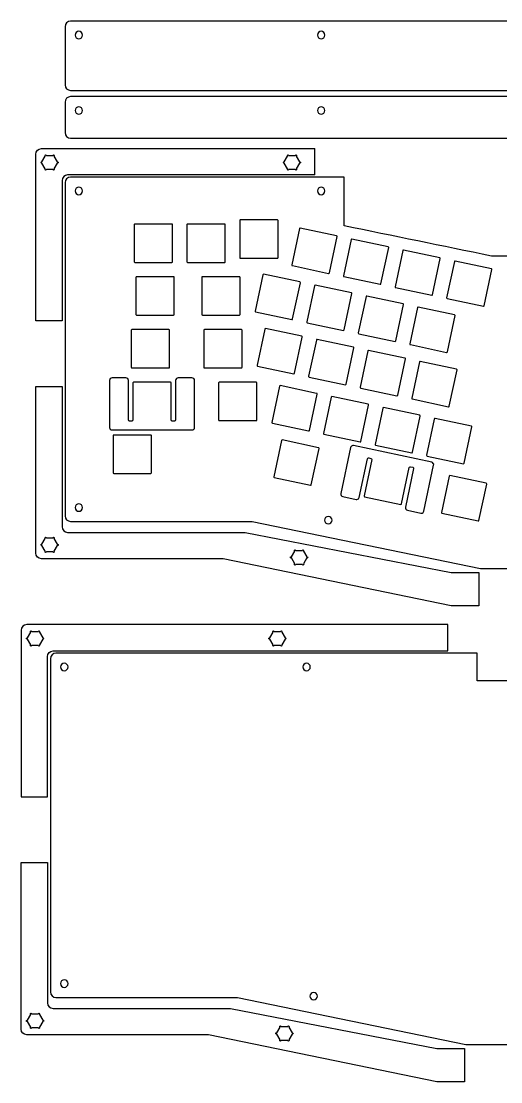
# Model space of a CAD drawing. Extents: x -100 to 285, y -100 to 284.
# Drawn here: x -100.3 to 73, y -99.5 to 283.6 of the extents above; entities that cross this region are included whole.
import ezdxf

# ---------------------------------------------------------------- set-up
doc = ezdxf.new("R2010")
doc.units = 0
doc.header["$MEASUREMENT"] = 0
doc.layers.get('0').update_dxf_attribs({"linetype": 'CONTINUOUS'})
doc.layers.add('CASE_LAYER', color=7, linetype='CONTINUOUS')

msp = doc.modelspace()

# ---------------------------------------------------------------- linework, layer by layer
msp.add_line((5.86, 228.03), (5.86, 237.53))
at = {"layer": 'CASE_LAYER'}
for points, knots in [([(272.65, 258.56), (272.65, 258.56), (-82.44, 258.56), (-82.44, 258.56), (-83.54, 258.56), (-84.44, 259.46), (-84.44, 260.56), (-84.44, 260.56), (-84.44, 281.56), (-84.44, 281.56), (-84.44, 282.67), (-83.54, 283.56), (-82.44, 283.56), (-82.44, 283.56), (272.65, 283.56), (272.65, 283.56), (273.75, 283.56), (274.65, 282.67), (274.65, 281.56), (274.65, 281.56), (274.65, 260.56), (274.65, 260.56), (274.65, 259.46), (273.75, 258.56), (272.65, 258.56)], [0, 0, 0, 0, 1, 1, 1, 2, 2, 2, 3, 3, 3, 4, 4, 4, 5, 5, 5, 6, 6, 6, 7, 7, 7, 8, 8, 8, 8]), ([(-79.44, 277.21), (-79.44, 277.21), (-79.44, 277.21), (-79.44, 277.21), (-80.18, 277.21), (-80.79, 277.82), (-80.79, 278.56), (-80.79, 278.56), (-80.79, 278.56), (-80.79, 278.56), (-80.79, 279.3), (-80.18, 279.91), (-79.44, 279.91), (-79.44, 279.91), (-79.44, 279.91), (-79.44, 279.91), (-78.7, 279.91), (-78.09, 279.3), (-78.09, 278.56), (-78.09, 278.56), (-78.09, 278.56), (-78.09, 278.56), (-78.09, 277.82), (-78.7, 277.21), (-79.44, 277.21)], [0, 0, 0, 0, 1, 1, 1, 2, 2, 2, 3, 3, 3, 4, 4, 4, 5, 5, 5, 6, 6, 6, 7, 7, 7, 8, 8, 8, 8]), ([(8.1, 277.21), (8.1, 277.21), (8.1, 277.21), (8.1, 277.21), (7.35, 277.21), (6.75, 277.82), (6.75, 278.56), (6.75, 278.56), (6.75, 278.56), (6.75, 278.56), (6.75, 279.3), (7.35, 279.91), (8.1, 279.91), (8.1, 279.91), (8.1, 279.91), (8.1, 279.91), (8.84, 279.91), (9.45, 279.3), (9.45, 278.56), (9.45, 278.56), (9.45, 278.56), (9.45, 278.56), (9.45, 277.82), (8.84, 277.21), (8.1, 277.21)], [0, 0, 0, 0, 1, 1, 1, 2, 2, 2, 3, 3, 3, 4, 4, 4, 5, 5, 5, 6, 6, 6, 7, 7, 7, 8, 8, 8, 8]), ([(272.65, 241.31), (272.65, 241.31), (-82.44, 241.31), (-82.44, 241.31), (-83.54, 241.31), (-84.44, 242.21), (-84.44, 243.31), (-84.44, 243.31), (-84.44, 254.31), (-84.44, 254.31), (-84.44, 255.42), (-83.54, 256.31), (-82.44, 256.31), (-82.44, 256.31), (272.65, 256.31), (272.65, 256.31), (273.75, 256.31), (274.65, 255.42), (274.65, 254.31), (274.65, 254.31), (274.65, 243.31), (274.65, 243.31), (274.65, 242.21), (273.75, 241.31), (272.65, 241.31)], [0, 0, 0, 0, 1, 1, 1, 2, 2, 2, 3, 3, 3, 4, 4, 4, 5, 5, 5, 6, 6, 6, 7, 7, 7, 8, 8, 8, 8]), ([(-79.44, 249.96), (-79.44, 249.96), (-79.44, 249.96), (-79.44, 249.96), (-80.18, 249.96), (-80.79, 250.57), (-80.79, 251.31), (-80.79, 251.31), (-80.79, 251.31), (-80.79, 251.31), (-80.79, 252.05), (-80.18, 252.66), (-79.44, 252.66), (-79.44, 252.66), (-79.44, 252.66), (-79.44, 252.66), (-78.7, 252.66), (-78.09, 252.05), (-78.09, 251.31), (-78.09, 251.31), (-78.09, 251.31), (-78.09, 251.31), (-78.09, 250.57), (-78.7, 249.96), (-79.44, 249.96)], [0, 0, 0, 0, 1, 1, 1, 2, 2, 2, 3, 3, 3, 4, 4, 4, 5, 5, 5, 6, 6, 6, 7, 7, 7, 8, 8, 8, 8]), ([(8.1, 249.96), (8.1, 249.96), (8.1, 249.96), (8.1, 249.96), (7.35, 249.96), (6.75, 250.57), (6.75, 251.31), (6.75, 251.31), (6.75, 251.31), (6.75, 251.31), (6.75, 252.05), (7.35, 252.66), (8.1, 252.66), (8.1, 252.66), (8.1, 252.66), (8.1, 252.66), (8.84, 252.66), (9.45, 252.05), (9.45, 251.31), (9.45, 251.31), (9.45, 251.31), (9.45, 251.31), (9.45, 250.57), (8.84, 249.96), (8.1, 249.96)], [0, 0, 0, 0, 1, 1, 1, 2, 2, 2, 3, 3, 3, 4, 4, 4, 5, 5, 5, 6, 6, 6, 7, 7, 7, 8, 8, 8, 8]), ([(5.86, 228.03), (-34.66, 228.03), (-83.5, 228.03), (-83.5, 228.03), (-84.6, 228.03), (-85.5, 227.14), (-85.5, 226.03), (-85.5, 226.03), (-85.5, 175.36), (-85.5, 175.36), (-85.5, 175.36), (-94.99, 175.36), (-94.99, 175.36), (-94.99, 175.36), (-94.99, 235.53), (-94.99, 235.53), (-94.99, 236.64), (-94.1, 237.53), (-92.99, 237.53), (-92.99, 237.53), (-38, 237.53), (5.86, 237.53)], [0.414776, 0.414776, 0.414776, 0.414776, 1, 1, 1, 2, 2, 2, 3, 3, 3, 4, 4, 4, 5, 5, 5, 6, 6, 6, 6.601329, 6.601329, 6.601329, 6.601329]), ([(-87.11, 232.78), (-87.15, 232.78), (-87.19, 232.77), (-87.23, 232.75), (-87.23, 232.75), (-88.43, 234.82), (-88.43, 234.82), (-88.35, 234.86), (-88.3, 234.94), (-88.3, 235.03), (-88.3, 235.17), (-88.41, 235.28), (-88.55, 235.28), (-88.69, 235.28), (-88.8, 235.17), (-88.8, 235.03), (-88.8, 235.03), (-91.19, 235.03), (-91.19, 235.03), (-91.19, 235.17), (-91.3, 235.28), (-91.44, 235.28), (-91.58, 235.28), (-91.69, 235.17), (-91.69, 235.03), (-91.69, 234.94), (-91.64, 234.86), (-91.56, 234.82), (-91.56, 234.82), (-92.76, 232.75), (-92.76, 232.75), (-92.8, 232.77), (-92.84, 232.78), (-92.88, 232.78), (-93.02, 232.78), (-93.13, 232.67), (-93.13, 232.53), (-93.13, 232.4), (-93.02, 232.28), (-92.88, 232.28), (-92.84, 232.28), (-92.8, 232.3), (-92.76, 232.32), (-92.76, 232.32), (-91.56, 230.25), (-91.56, 230.25), (-91.64, 230.2), (-91.69, 230.13), (-91.69, 230.03), (-91.69, 229.9), (-91.58, 229.78), (-91.44, 229.78), (-91.3, 229.78), (-91.19, 229.9), (-91.19, 230.03), (-91.19, 230.03), (-88.8, 230.03), (-88.8, 230.03), (-88.8, 229.9), (-88.69, 229.78), (-88.55, 229.78), (-88.41, 229.78), (-88.3, 229.9), (-88.3, 230.03), (-88.3, 230.13), (-88.35, 230.2), (-88.43, 230.25), (-88.43, 230.25), (-87.23, 232.32), (-87.23, 232.32), (-87.19, 232.3), (-87.15, 232.28), (-87.11, 232.28), (-86.97, 232.28), (-86.86, 232.4), (-86.86, 232.53), (-86.86, 232.67), (-86.97, 232.78), (-87.11, 232.78)], [0, 0, 0, 0, 1, 1, 1, 2, 2, 2, 3, 3, 3, 4, 4, 4, 5, 5, 5, 6, 6, 6, 7, 7, 7, 8, 8, 8, 9, 9, 9, 10, 10, 10, 11, 11, 11, 12, 12, 12, 13, 13, 13, 14, 14, 14, 15, 15, 15, 16, 16, 16, 17, 17, 17, 18, 18, 18, 19, 19, 19, 20, 20, 20, 21, 21, 21, 22, 22, 22, 23, 23, 23, 24, 24, 24, 25, 25, 25, 26, 26, 26, 26]), ([(0.43, 232.78), (0.38, 232.78), (0.34, 232.77), (0.3, 232.75), (0.3, 232.75), (-0.89, 234.82), (-0.89, 234.82), (-0.82, 234.86), (-0.77, 234.94), (-0.77, 235.03), (-0.77, 235.17), (-0.88, 235.28), (-1.02, 235.28), (-1.15, 235.28), (-1.27, 235.17), (-1.27, 235.03), (-1.27, 235.03), (-3.65, 235.03), (-3.65, 235.03), (-3.65, 235.17), (-3.77, 235.28), (-3.9, 235.28), (-4.04, 235.28), (-4.15, 235.17), (-4.15, 235.03), (-4.15, 234.94), (-4.1, 234.86), (-4.03, 234.82), (-4.03, 234.82), (-5.22, 232.75), (-5.22, 232.75), (-5.26, 232.77), (-5.3, 232.78), (-5.35, 232.78), (-5.48, 232.78), (-5.6, 232.67), (-5.6, 232.53), (-5.6, 232.4), (-5.48, 232.28), (-5.35, 232.28), (-5.3, 232.28), (-5.26, 232.3), (-5.22, 232.32), (-5.22, 232.32), (-4.03, 230.25), (-4.03, 230.25), (-4.1, 230.2), (-4.15, 230.13), (-4.15, 230.03), (-4.15, 229.9), (-4.04, 229.78), (-3.9, 229.78), (-3.77, 229.78), (-3.65, 229.9), (-3.65, 230.03), (-3.65, 230.03), (-1.27, 230.03), (-1.27, 230.03), (-1.27, 229.9), (-1.15, 229.78), (-1.02, 229.78), (-0.88, 229.78), (-0.77, 229.9), (-0.77, 230.03), (-0.77, 230.13), (-0.82, 230.2), (-0.89, 230.25), (-0.89, 230.25), (0.3, 232.32), (0.3, 232.32), (0.34, 232.3), (0.38, 232.28), (0.43, 232.28), (0.56, 232.28), (0.68, 232.4), (0.68, 232.53), (0.68, 232.67), (0.56, 232.78), (0.43, 232.78)], [0, 0, 0, 0, 1, 1, 1, 2, 2, 2, 3, 3, 3, 4, 4, 4, 5, 5, 5, 6, 6, 6, 7, 7, 7, 8, 8, 8, 9, 9, 9, 10, 10, 10, 11, 11, 11, 12, 12, 12, 13, 13, 13, 14, 14, 14, 15, 15, 15, 16, 16, 16, 17, 17, 17, 18, 18, 18, 19, 19, 19, 20, 20, 20, 21, 21, 21, 22, 22, 22, 23, 23, 23, 24, 24, 24, 25, 25, 25, 26, 26, 26, 26]), ([(135.71, 227.25), (209.06, 227.25), (272.65, 227.25), (272.65, 227.25), (273.75, 227.25), (274.65, 226.35), (274.65, 225.25), (274.65, 225.25), (274.65, 104.89), (274.65, 104.89), (274.65, 103.79), (273.75, 102.89), (272.65, 102.89), (272.65, 102.89), (168.12, 102.89), (168.12, 102.89), (168.12, 102.89), (85.66, 85.89), (85.66, 85.89), (85.66, 85.89), (65.66, 85.89), (65.66, 85.89), (65.66, 85.89), (-16.8, 102.89), (-16.8, 102.89), (-16.8, 102.89), (-82.44, 102.89), (-82.44, 102.89), (-83.54, 102.89), (-84.44, 103.79), (-84.44, 104.89), (-84.44, 104.89), (-84.44, 225.25), (-84.44, 225.25), (-84.44, 226.35), (-83.54, 227.25), (-82.44, 227.25), (-82.44, 227.25), (-39.56, 227.25), (16.4, 227.25), (16.4, 221.38), (16.4, 215.52), (16.4, 209.65), (34.14, 206.01), (51.88, 202.37), (69.62, 198.73), (73.57, 198.73), (77.52, 198.73), (81.47, 198.73), (99.55, 202.74), (117.63, 206.75), (135.71, 210.75), (135.71, 216.25), (135.71, 221.75), (135.71, 227.25)], [0, 0, 0, 0, 0.423159, 0.423159, 0.423159, 1.423159, 1.423159, 1.423159, 2.423159, 2.423159, 2.423159, 3.423159, 3.423159, 3.423159, 4.423159, 4.423159, 4.423159, 5.423159, 5.423159, 5.423159, 6.423159, 6.423159, 6.423159, 7.423159, 7.423159, 7.423159, 8.423159, 8.423159, 8.423159, 9.423159, 9.423159, 9.423159, 10.423159, 10.423159, 10.423159, 11.423159, 11.423159, 11.423159, 11.770663, 11.770663, 11.770663, 12.770663, 12.770663, 12.770663, 13.770663, 13.770663, 13.770663, 14.770663, 14.770663, 14.770663, 15.770663, 15.770663, 15.770663, 16.770663, 16.770663, 16.770663, 16.770663]), ([(-79.44, 220.9), (-79.44, 220.9), (-79.44, 220.9), (-79.44, 220.9), (-80.18, 220.9), (-80.79, 221.51), (-80.79, 222.25), (-80.79, 222.25), (-80.79, 222.25), (-80.79, 222.25), (-80.79, 222.99), (-80.18, 223.6), (-79.44, 223.6), (-79.44, 223.6), (-79.44, 223.6), (-79.44, 223.6), (-78.7, 223.6), (-78.09, 222.99), (-78.09, 222.25), (-78.09, 222.25), (-78.09, 222.25), (-78.09, 222.25), (-78.09, 221.51), (-78.7, 220.9), (-79.44, 220.9)], [0, 0, 0, 0, 1, 1, 1, 2, 2, 2, 3, 3, 3, 4, 4, 4, 5, 5, 5, 6, 6, 6, 7, 7, 7, 8, 8, 8, 8]), ([(8.1, 220.9), (8.1, 220.9), (8.1, 220.9), (8.1, 220.9), (7.35, 220.9), (6.75, 221.51), (6.75, 222.25), (6.75, 222.25), (6.75, 222.25), (6.75, 222.25), (6.75, 222.99), (7.35, 223.6), (8.1, 223.6), (8.1, 223.6), (8.1, 223.6), (8.1, 223.6), (8.84, 223.6), (9.45, 222.99), (9.45, 222.25), (9.45, 222.25), (9.45, 222.25), (9.45, 222.25), (9.45, 221.51), (8.84, 220.9), (8.1, 220.9)], [0, 0, 0, 0, 1, 1, 1, 2, 2, 2, 3, 3, 3, 4, 4, 4, 5, 5, 5, 6, 6, 6, 7, 7, 7, 8, 8, 8, 8]), ([(-21.11, 197.95), (-21.24, 197.95), (-21.34, 198.05), (-21.34, 198.18), (-21.34, 198.18), (-21.34, 211.58), (-21.34, 211.58), (-21.34, 211.7), (-21.24, 211.8), (-21.11, 211.8), (-21.11, 211.8), (-7.71, 211.8), (-7.71, 211.8), (-7.59, 211.8), (-7.49, 211.7), (-7.49, 211.58), (-7.49, 211.58), (-7.49, 198.18), (-7.49, 198.18), (-7.49, 198.05), (-7.59, 197.95), (-7.71, 197.95), (-7.71, 197.95), (-21.11, 197.95), (-21.11, 197.95)], [0, 0, 0, 0, 1, 1, 1, 2, 2, 2, 3, 3, 3, 4, 4, 4, 5, 5, 5, 6, 6, 6, 7, 7, 7, 8, 8, 8, 8]), ([(-59.21, 196.45), (-59.34, 196.45), (-59.44, 196.55), (-59.44, 196.68), (-59.44, 196.68), (-59.44, 210.08), (-59.44, 210.08), (-59.44, 210.2), (-59.34, 210.3), (-59.21, 210.3), (-59.21, 210.3), (-45.81, 210.3), (-45.81, 210.3), (-45.69, 210.3), (-45.59, 210.2), (-45.59, 210.08), (-45.59, 210.08), (-45.59, 196.68), (-45.59, 196.68), (-45.59, 196.55), (-45.69, 196.45), (-45.81, 196.45), (-45.81, 196.45), (-59.21, 196.45), (-59.21, 196.45)], [0, 0, 0, 0, 1, 1, 1, 2, 2, 2, 3, 3, 3, 4, 4, 4, 5, 5, 5, 6, 6, 6, 7, 7, 7, 8, 8, 8, 8]), ([(-40.16, 196.45), (-40.29, 196.45), (-40.39, 196.55), (-40.39, 196.68), (-40.39, 196.68), (-40.39, 210.08), (-40.39, 210.08), (-40.39, 210.2), (-40.29, 210.3), (-40.16, 210.3), (-40.16, 210.3), (-26.76, 210.3), (-26.76, 210.3), (-26.64, 210.3), (-26.54, 210.2), (-26.54, 210.08), (-26.54, 210.08), (-26.54, 196.68), (-26.54, 196.68), (-26.54, 196.55), (-26.64, 196.45), (-26.76, 196.45), (-26.76, 196.45), (-40.16, 196.45), (-40.16, 196.45)], [0, 0, 0, 0, 1, 1, 1, 2, 2, 2, 3, 3, 3, 4, 4, 4, 5, 5, 5, 6, 6, 6, 7, 7, 7, 8, 8, 8, 8]), ([(10.84, 192.49), (10.82, 192.49), (10.81, 192.49), (10.79, 192.49), (10.79, 192.49), (-2.31, 195.28), (-2.31, 195.28), (-2.44, 195.3), (-2.51, 195.42), (-2.49, 195.54), (-2.49, 195.54), (0.3, 208.65), (0.3, 208.65), (0.32, 208.75), (0.41, 208.83), (0.52, 208.83), (0.53, 208.83), (0.55, 208.83), (0.56, 208.82), (0.56, 208.82), (13.67, 206.04), (13.67, 206.04), (13.79, 206.01), (13.87, 205.89), (13.84, 205.77), (13.84, 205.77), (11.06, 192.66), (11.06, 192.66), (11.04, 192.56), (10.94, 192.49), (10.84, 192.49)], [0, 0, 0, 0, 1, 1, 1, 2, 2, 2, 3, 3, 3, 4, 4, 4, 5, 5, 5, 6, 6, 6, 7, 7, 7, 8, 8, 8, 9, 9, 9, 10, 10, 10, 10]), ([(29.47, 188.53), (29.46, 188.53), (29.44, 188.53), (29.43, 188.53), (29.43, 188.53), (16.32, 191.32), (16.32, 191.32), (16.2, 191.34), (16.12, 191.46), (16.15, 191.58), (16.15, 191.58), (18.93, 204.69), (18.93, 204.69), (18.95, 204.79), (19.05, 204.87), (19.15, 204.87), (19.17, 204.87), (19.18, 204.87), (19.2, 204.86), (19.2, 204.86), (32.31, 202.08), (32.31, 202.08), (32.43, 202.05), (32.5, 201.93), (32.48, 201.81), (32.48, 201.81), (29.69, 188.7), (29.69, 188.7), (29.67, 188.6), (29.58, 188.53), (29.47, 188.53)], [0, 0, 0, 0, 1, 1, 1, 2, 2, 2, 3, 3, 3, 4, 4, 4, 5, 5, 5, 6, 6, 6, 7, 7, 7, 8, 8, 8, 9, 9, 9, 10, 10, 10, 10]), ([(48.11, 184.56), (48.09, 184.56), (48.08, 184.57), (48.06, 184.57), (48.06, 184.57), (34.95, 187.36), (34.95, 187.36), (34.89, 187.37), (34.84, 187.4), (34.81, 187.45), (34.78, 187.5), (34.77, 187.56), (34.78, 187.62), (34.78, 187.62), (37.57, 200.73), (37.57, 200.73), (37.59, 200.83), (37.68, 200.91), (37.78, 200.91), (37.8, 200.91), (37.82, 200.91), (37.83, 200.9), (37.83, 200.9), (50.94, 198.12), (50.94, 198.12), (51.06, 198.09), (51.14, 197.97), (51.11, 197.85), (51.11, 197.85), (48.33, 184.74), (48.33, 184.74), (48.3, 184.64), (48.21, 184.56), (48.11, 184.56)], [0, 0, 0, 0, 1, 1, 1, 2, 2, 2, 3, 3, 3, 4, 4, 4, 5, 5, 5, 6, 6, 6, 7, 7, 7, 8, 8, 8, 9, 9, 9, 10, 10, 10, 11, 11, 11, 11]), ([(66.74, 180.6), (66.72, 180.6), (66.71, 180.61), (66.69, 180.61), (66.69, 180.61), (53.59, 183.39), (53.59, 183.39), (53.46, 183.42), (53.39, 183.54), (53.41, 183.66), (53.41, 183.66), (56.2, 196.77), (56.2, 196.77), (56.22, 196.87), (56.31, 196.95), (56.42, 196.95), (56.43, 196.95), (56.45, 196.95), (56.47, 196.94), (56.47, 196.94), (69.57, 194.16), (69.57, 194.16), (69.63, 194.14), (69.68, 194.11), (69.71, 194.06), (69.75, 194.01), (69.76, 193.95), (69.75, 193.89), (69.75, 193.89), (66.96, 180.78), (66.96, 180.78), (66.94, 180.68), (66.85, 180.6), (66.74, 180.6)], [0, 0, 0, 0, 1, 1, 1, 2, 2, 2, 3, 3, 3, 4, 4, 4, 5, 5, 5, 6, 6, 6, 7, 7, 7, 8, 8, 8, 9, 9, 9, 10, 10, 10, 11, 11, 11, 11]), ([(-2.44, 175.83), (-2.45, 175.83), (-2.47, 175.83), (-2.49, 175.84), (-2.49, 175.84), (-15.59, 178.62), (-15.59, 178.62), (-15.71, 178.65), (-15.79, 178.77), (-15.77, 178.89), (-15.77, 178.89), (-12.98, 192), (-12.98, 192), (-12.96, 192.1), (-12.87, 192.18), (-12.76, 192.18), (-12.74, 192.18), (-12.73, 192.17), (-12.71, 192.17), (-12.71, 192.17), (0.39, 189.38), (0.39, 189.38), (0.52, 189.36), (0.59, 189.24), (0.57, 189.12), (0.57, 189.12), (-2.22, 176.01), (-2.22, 176.01), (-2.24, 175.91), (-2.33, 175.83), (-2.44, 175.83)], [0, 0, 0, 0, 1, 1, 1, 2, 2, 2, 3, 3, 3, 4, 4, 4, 5, 5, 5, 6, 6, 6, 7, 7, 7, 8, 8, 8, 9, 9, 9, 10, 10, 10, 10]), ([(-58.61, 177.4), (-58.74, 177.4), (-58.84, 177.5), (-58.84, 177.63), (-58.84, 177.63), (-58.84, 191.03), (-58.84, 191.03), (-58.84, 191.15), (-58.74, 191.25), (-58.61, 191.25), (-58.61, 191.25), (-45.21, 191.25), (-45.21, 191.25), (-45.09, 191.25), (-44.99, 191.15), (-44.99, 191.03), (-44.99, 191.03), (-44.99, 177.63), (-44.99, 177.63), (-44.99, 177.5), (-45.09, 177.4), (-45.21, 177.4), (-45.21, 177.4), (-58.61, 177.4), (-58.61, 177.4)], [0, 0, 0, 0, 1, 1, 1, 2, 2, 2, 3, 3, 3, 4, 4, 4, 5, 5, 5, 6, 6, 6, 7, 7, 7, 8, 8, 8, 8]), ([(-34.8, 177.4), (-34.93, 177.4), (-35.03, 177.5), (-35.03, 177.63), (-35.03, 177.63), (-35.03, 191.03), (-35.03, 191.03), (-35.03, 191.15), (-34.93, 191.25), (-34.8, 191.25), (-34.8, 191.25), (-21.4, 191.25), (-21.4, 191.25), (-21.28, 191.25), (-21.18, 191.15), (-21.18, 191.03), (-21.18, 191.03), (-21.18, 177.63), (-21.18, 177.63), (-21.18, 177.5), (-21.28, 177.4), (-21.4, 177.4), (-21.4, 177.4), (-34.8, 177.4), (-34.8, 177.4)], [0, 0, 0, 0, 1, 1, 1, 2, 2, 2, 3, 3, 3, 4, 4, 4, 5, 5, 5, 6, 6, 6, 7, 7, 7, 8, 8, 8, 8]), ([(16.2, 171.87), (16.18, 171.87), (16.16, 171.87), (16.15, 171.88), (16.15, 171.88), (3.04, 174.66), (3.04, 174.66), (2.92, 174.69), (2.84, 174.81), (2.87, 174.93), (2.87, 174.93), (5.65, 188.04), (5.65, 188.04), (5.68, 188.14), (5.77, 188.21), (5.87, 188.21), (5.89, 188.21), (5.91, 188.21), (5.92, 188.21), (5.92, 188.21), (19.03, 185.42), (19.03, 185.42), (19.09, 185.41), (19.14, 185.38), (19.17, 185.33), (19.2, 185.28), (19.21, 185.22), (19.2, 185.16), (19.2, 185.16), (16.42, 172.05), (16.42, 172.05), (16.39, 171.95), (16.3, 171.87), (16.2, 171.87)], [0, 0, 0, 0, 1, 1, 1, 2, 2, 2, 3, 3, 3, 4, 4, 4, 5, 5, 5, 6, 6, 6, 7, 7, 7, 8, 8, 8, 9, 9, 9, 10, 10, 10, 11, 11, 11, 11]), ([(34.83, 167.91), (34.81, 167.91), (34.8, 167.91), (34.78, 167.92), (34.78, 167.92), (21.67, 170.7), (21.67, 170.7), (21.55, 170.73), (21.48, 170.85), (21.5, 170.97), (21.5, 170.97), (24.29, 184.08), (24.29, 184.08), (24.31, 184.18), (24.4, 184.25), (24.51, 184.25), (24.52, 184.25), (24.54, 184.25), (24.55, 184.25), (24.55, 184.25), (37.66, 181.46), (37.66, 181.46), (37.78, 181.44), (37.86, 181.32), (37.83, 181.2), (37.83, 181.2), (35.05, 168.09), (35.05, 168.09), (35.03, 167.99), (34.93, 167.91), (34.83, 167.91)], [0, 0, 0, 0, 1, 1, 1, 2, 2, 2, 3, 3, 3, 4, 4, 4, 5, 5, 5, 6, 6, 6, 7, 7, 7, 8, 8, 8, 9, 9, 9, 10, 10, 10, 10]), ([(53.46, 163.95), (53.45, 163.95), (53.43, 163.95), (53.42, 163.96), (53.42, 163.96), (40.31, 166.74), (40.31, 166.74), (40.19, 166.77), (40.11, 166.89), (40.14, 167.01), (40.14, 167.01), (42.92, 180.12), (42.92, 180.12), (42.94, 180.22), (43.04, 180.29), (43.14, 180.29), (43.16, 180.29), (43.17, 180.29), (43.19, 180.29), (43.19, 180.29), (56.3, 177.5), (56.3, 177.5), (56.42, 177.48), (56.49, 177.36), (56.47, 177.24), (56.47, 177.24), (53.68, 164.13), (53.68, 164.13), (53.66, 164.03), (53.57, 163.95), (53.46, 163.95)], [0, 0, 0, 0, 1, 1, 1, 2, 2, 2, 3, 3, 3, 4, 4, 4, 5, 5, 5, 6, 6, 6, 7, 7, 7, 8, 8, 8, 9, 9, 9, 10, 10, 10, 10]), ([(-1.74, 156.21), (-1.76, 156.21), (-1.77, 156.21), (-1.79, 156.21), (-1.79, 156.21), (-14.89, 159), (-14.89, 159), (-15.02, 159.03), (-15.09, 159.15), (-15.07, 159.27), (-15.07, 159.27), (-12.28, 172.37), (-12.28, 172.37), (-12.26, 172.48), (-12.17, 172.55), (-12.06, 172.55), (-12.05, 172.55), (-12.03, 172.55), (-12.02, 172.55), (-12.02, 172.55), (1.09, 169.76), (1.09, 169.76), (1.15, 169.75), (1.2, 169.71), (1.23, 169.66), (1.27, 169.61), (1.28, 169.55), (1.27, 169.49), (1.27, 169.49), (-1.52, 156.39), (-1.52, 156.39), (-1.54, 156.28), (-1.64, 156.21), (-1.74, 156.21)], [0, 0, 0, 0, 1, 1, 1, 2, 2, 2, 3, 3, 3, 4, 4, 4, 5, 5, 5, 6, 6, 6, 7, 7, 7, 8, 8, 8, 9, 9, 9, 10, 10, 10, 11, 11, 11, 11]), ([(-60.3, 158.35), (-60.42, 158.35), (-60.52, 158.45), (-60.52, 158.58), (-60.52, 158.58), (-60.52, 171.98), (-60.52, 171.98), (-60.52, 172.1), (-60.42, 172.2), (-60.3, 172.2), (-60.3, 172.2), (-46.9, 172.2), (-46.9, 172.2), (-46.77, 172.2), (-46.67, 172.1), (-46.67, 171.98), (-46.67, 171.98), (-46.67, 158.58), (-46.67, 158.58), (-46.67, 158.45), (-46.77, 158.35), (-46.9, 158.35), (-46.9, 158.35), (-60.3, 158.35), (-60.3, 158.35)], [0, 0, 0, 0, 1, 1, 1, 2, 2, 2, 3, 3, 3, 4, 4, 4, 5, 5, 5, 6, 6, 6, 7, 7, 7, 8, 8, 8, 8]), ([(-34.1, 158.35), (-34.23, 158.35), (-34.33, 158.45), (-34.33, 158.58), (-34.33, 158.58), (-34.33, 171.98), (-34.33, 171.98), (-34.33, 172.1), (-34.23, 172.2), (-34.1, 172.2), (-34.1, 172.2), (-20.7, 172.2), (-20.7, 172.2), (-20.58, 172.2), (-20.48, 172.1), (-20.48, 171.98), (-20.48, 171.98), (-20.48, 158.58), (-20.48, 158.58), (-20.48, 158.45), (-20.58, 158.35), (-20.7, 158.35), (-20.7, 158.35), (-34.1, 158.35), (-34.1, 158.35)], [0, 0, 0, 0, 1, 1, 1, 2, 2, 2, 3, 3, 3, 4, 4, 4, 5, 5, 5, 6, 6, 6, 7, 7, 7, 8, 8, 8, 8]), ([(16.89, 152.25), (16.88, 152.25), (16.86, 152.25), (16.85, 152.25), (16.85, 152.25), (3.74, 155.04), (3.74, 155.04), (3.68, 155.05), (3.63, 155.09), (3.6, 155.14), (3.56, 155.19), (3.55, 155.25), (3.57, 155.31), (3.57, 155.31), (6.35, 168.41), (6.35, 168.41), (6.37, 168.52), (6.47, 168.59), (6.57, 168.59), (6.59, 168.59), (6.6, 168.59), (6.62, 168.59), (6.62, 168.59), (19.73, 165.8), (19.73, 165.8), (19.85, 165.77), (19.92, 165.65), (19.9, 165.53), (19.9, 165.53), (17.11, 152.43), (17.11, 152.43), (17.09, 152.32), (17, 152.25), (16.89, 152.25)], [0, 0, 0, 0, 1, 1, 1, 2, 2, 2, 3, 3, 3, 4, 4, 4, 5, 5, 5, 6, 6, 6, 7, 7, 7, 8, 8, 8, 9, 9, 9, 10, 10, 10, 11, 11, 11, 11]), ([(35.53, 148.29), (35.51, 148.29), (35.5, 148.29), (35.48, 148.29), (35.48, 148.29), (22.37, 151.08), (22.37, 151.08), (22.25, 151.1), (22.17, 151.22), (22.2, 151.34), (22.2, 151.34), (24.99, 164.45), (24.99, 164.45), (25.01, 164.56), (25.1, 164.63), (25.2, 164.63), (25.22, 164.63), (25.24, 164.63), (25.25, 164.63), (25.25, 164.63), (38.36, 161.84), (38.36, 161.84), (38.42, 161.83), (38.47, 161.79), (38.5, 161.74), (38.53, 161.69), (38.55, 161.63), (38.53, 161.57), (38.53, 161.57), (35.75, 148.47), (35.75, 148.47), (35.72, 148.36), (35.63, 148.29), (35.53, 148.29)], [0, 0, 0, 0, 1, 1, 1, 2, 2, 2, 3, 3, 3, 4, 4, 4, 5, 5, 5, 6, 6, 6, 7, 7, 7, 8, 8, 8, 9, 9, 9, 10, 10, 10, 11, 11, 11, 11]), ([(54.16, 144.33), (54.14, 144.33), (54.13, 144.33), (54.11, 144.33), (54.11, 144.33), (41.01, 147.12), (41.01, 147.12), (40.88, 147.14), (40.81, 147.26), (40.83, 147.38), (40.83, 147.38), (43.62, 160.49), (43.62, 160.49), (43.64, 160.59), (43.73, 160.67), (43.84, 160.67), (43.85, 160.67), (43.87, 160.67), (43.89, 160.66), (43.89, 160.66), (56.99, 157.88), (56.99, 157.88), (57.11, 157.85), (57.19, 157.73), (57.17, 157.61), (57.17, 157.61), (54.38, 144.5), (54.38, 144.5), (54.36, 144.4), (54.27, 144.33), (54.16, 144.33)], [0, 0, 0, 0, 1, 1, 1, 2, 2, 2, 3, 3, 3, 4, 4, 4, 5, 5, 5, 6, 6, 6, 7, 7, 7, 8, 8, 8, 9, 9, 9, 10, 10, 10, 10]), ([(-67.45, 135.95), (-67.96, 135.95), (-68.37, 136.36), (-68.37, 136.87), (-68.37, 136.87), (-68.37, 153.81), (-68.37, 153.81), (-68.37, 154.32), (-67.96, 154.74), (-67.45, 154.74), (-67.45, 154.74), (-62.45, 154.74), (-62.45, 154.74), (-61.94, 154.74), (-61.52, 154.32), (-61.52, 153.81), (-61.52, 153.81), (-61.52, 139.53), (-61.52, 139.53), (-61.52, 139.32), (-61.35, 139.15), (-61.15, 139.15), (-61.15, 139.15), (-60.31, 139.15), (-60.31, 139.15), (-60.1, 139.15), (-59.93, 139.32), (-59.93, 139.53), (-59.93, 139.53), (-59.93, 152.93), (-59.93, 152.93), (-59.93, 153.05), (-59.83, 153.15), (-59.71, 153.15), (-59.71, 153.15), (-46.31, 153.15), (-46.31, 153.15), (-46.18, 153.15), (-46.08, 153.05), (-46.08, 152.93), (-46.08, 152.93), (-46.08, 139.53), (-46.08, 139.53), (-46.08, 139.32), (-45.91, 139.15), (-45.71, 139.15), (-45.71, 139.15), (-44.87, 139.15), (-44.87, 139.15), (-44.66, 139.15), (-44.49, 139.32), (-44.49, 139.53), (-44.49, 139.53), (-44.49, 153.81), (-44.49, 153.81), (-44.49, 154.32), (-44.08, 154.74), (-43.57, 154.74), (-43.57, 154.74), (-38.57, 154.74), (-38.57, 154.74), (-38.06, 154.74), (-37.64, 154.32), (-37.64, 153.81), (-37.64, 153.81), (-37.64, 136.87), (-37.64, 136.87), (-37.64, 136.36), (-38.06, 135.95), (-38.57, 135.95), (-38.57, 135.95), (-67.45, 135.95), (-67.45, 135.95)], [0, 0, 0, 0, 1, 1, 1, 2, 2, 2, 3, 3, 3, 4, 4, 4, 5, 5, 5, 6, 6, 6, 7, 7, 7, 8, 8, 8, 9, 9, 9, 10, 10, 10, 11, 11, 11, 12, 12, 12, 13, 13, 13, 14, 14, 14, 15, 15, 15, 16, 16, 16, 17, 17, 17, 18, 18, 18, 19, 19, 19, 20, 20, 20, 21, 21, 21, 22, 22, 22, 23, 23, 23, 24, 24, 24, 24]), ([(65.1, 84.41), (65.1, 84.41), (55.1, 84.41), (55.1, 84.41), (55.1, 84.41), (-19.36, 98.93), (-19.36, 98.93), (-19.36, 98.93), (-83.5, 98.93), (-83.5, 98.93), (-84.6, 98.93), (-85.5, 99.83), (-85.5, 100.93), (-85.5, 100.93), (-85.5, 151.61), (-85.5, 151.61), (-85.5, 151.61), (-94.99, 151.61), (-94.99, 151.61), (-94.99, 151.61), (-94.99, 91.43), (-94.99, 91.43), (-95, 90.32), (-94.1, 89.43), (-92.99, 89.43), (-92.99, 89.43), (-27.36, 89.43), (-27.36, 89.43), (-27.36, 89.43), (55.1, 72.43), (55.1, 72.43), (55.1, 72.43), (65.1, 72.43), (65.1, 72.43), (65.1, 72.43), (65.1, 84.41), (65.1, 84.41)], [0, 0, 0, 0, 1, 1, 1, 2, 2, 2, 3, 3, 3, 4, 4, 4, 5, 5, 5, 6, 6, 6, 7, 7, 7, 8, 8, 8, 9, 9, 9, 10, 10, 10, 11, 11, 11, 12, 12, 12, 12]), ([(-28.75, 139.3), (-28.88, 139.3), (-28.98, 139.4), (-28.98, 139.53), (-28.98, 139.53), (-28.98, 152.93), (-28.98, 152.93), (-28.98, 153.05), (-28.88, 153.15), (-28.75, 153.15), (-28.75, 153.15), (-15.35, 153.15), (-15.35, 153.15), (-15.23, 153.15), (-15.13, 153.05), (-15.13, 152.93), (-15.13, 152.93), (-15.13, 139.53), (-15.13, 139.53), (-15.13, 139.4), (-15.23, 139.3), (-15.35, 139.3), (-15.35, 139.3), (-28.75, 139.3), (-28.75, 139.3)], [0, 0, 0, 0, 1, 1, 1, 2, 2, 2, 3, 3, 3, 4, 4, 4, 5, 5, 5, 6, 6, 6, 7, 7, 7, 8, 8, 8, 8]), ([(3.62, 135.59), (3.6, 135.59), (3.58, 135.6), (3.57, 135.6), (3.57, 135.6), (-9.54, 138.39), (-9.54, 138.39), (-9.66, 138.41), (-9.74, 138.53), (-9.71, 138.65), (-9.71, 138.65), (-6.93, 151.76), (-6.93, 151.76), (-6.9, 151.86), (-6.81, 151.94), (-6.71, 151.94), (-6.69, 151.94), (-6.67, 151.94), (-6.66, 151.93), (-6.66, 151.93), (6.45, 149.15), (6.45, 149.15), (6.57, 149.12), (6.65, 149), (6.62, 148.88), (6.62, 148.88), (3.84, 135.77), (3.84, 135.77), (3.81, 135.67), (3.72, 135.59), (3.62, 135.59)], [0, 0, 0, 0, 1, 1, 1, 2, 2, 2, 3, 3, 3, 4, 4, 4, 5, 5, 5, 6, 6, 6, 7, 7, 7, 8, 8, 8, 9, 9, 9, 10, 10, 10, 10]), ([(22.25, 131.63), (22.23, 131.63), (22.22, 131.64), (22.2, 131.64), (22.2, 131.64), (9.09, 134.42), (9.09, 134.42), (8.97, 134.45), (8.9, 134.57), (8.92, 134.69), (8.92, 134.69), (11.71, 147.8), (11.71, 147.8), (11.73, 147.9), (11.82, 147.98), (11.93, 147.98), (11.94, 147.98), (11.96, 147.98), (11.97, 147.97), (11.97, 147.97), (25.08, 145.19), (25.08, 145.19), (25.2, 145.16), (25.28, 145.04), (25.25, 144.92), (25.25, 144.92), (22.47, 131.81), (22.47, 131.81), (22.45, 131.71), (22.35, 131.63), (22.25, 131.63)], [0, 0, 0, 0, 1, 1, 1, 2, 2, 2, 3, 3, 3, 4, 4, 4, 5, 5, 5, 6, 6, 6, 7, 7, 7, 8, 8, 8, 9, 9, 9, 10, 10, 10, 10]), ([(40.88, 127.67), (40.87, 127.67), (40.85, 127.67), (40.84, 127.68), (40.84, 127.68), (27.73, 130.46), (27.73, 130.46), (27.61, 130.49), (27.53, 130.61), (27.56, 130.73), (27.56, 130.73), (30.34, 143.84), (30.34, 143.84), (30.36, 143.94), (30.46, 144.02), (30.56, 144.02), (30.58, 144.02), (30.59, 144.01), (30.61, 144.01), (30.61, 144.01), (43.72, 141.23), (43.72, 141.23), (43.77, 141.21), (43.82, 141.18), (43.86, 141.13), (43.89, 141.08), (43.9, 141.02), (43.89, 140.96), (43.89, 140.96), (41.1, 127.85), (41.1, 127.85), (41.08, 127.75), (40.99, 127.67), (40.88, 127.67)], [0, 0, 0, 0, 1, 1, 1, 2, 2, 2, 3, 3, 3, 4, 4, 4, 5, 5, 5, 6, 6, 6, 7, 7, 7, 8, 8, 8, 9, 9, 9, 10, 10, 10, 11, 11, 11, 11]), ([(59.52, 123.71), (59.5, 123.71), (59.48, 123.71), (59.47, 123.72), (59.47, 123.72), (46.36, 126.5), (46.36, 126.5), (46.24, 126.53), (46.16, 126.65), (46.19, 126.77), (46.19, 126.77), (48.97, 139.88), (48.97, 139.88), (49, 139.98), (49.09, 140.06), (49.19, 140.06), (49.21, 140.06), (49.23, 140.05), (49.24, 140.05), (49.24, 140.05), (62.35, 137.26), (62.35, 137.26), (62.47, 137.24), (62.55, 137.12), (62.52, 137), (62.52, 137), (59.74, 123.89), (59.74, 123.89), (59.71, 123.79), (59.62, 123.71), (59.52, 123.71)], [0, 0, 0, 0, 1, 1, 1, 2, 2, 2, 3, 3, 3, 4, 4, 4, 5, 5, 5, 6, 6, 6, 7, 7, 7, 8, 8, 8, 9, 9, 9, 10, 10, 10, 10]), ([(-66.84, 120.25), (-66.97, 120.25), (-67.07, 120.35), (-67.07, 120.48), (-67.07, 120.48), (-67.07, 133.88), (-67.07, 133.88), (-67.07, 134), (-66.97, 134.1), (-66.84, 134.1), (-66.84, 134.1), (-53.44, 134.1), (-53.44, 134.1), (-53.32, 134.1), (-53.22, 134), (-53.22, 133.88), (-53.22, 133.88), (-53.22, 120.48), (-53.22, 120.48), (-53.22, 120.35), (-53.32, 120.25), (-53.44, 120.25), (-53.44, 120.25), (-66.84, 120.25), (-66.84, 120.25)], [0, 0, 0, 0, 1, 1, 1, 2, 2, 2, 3, 3, 3, 4, 4, 4, 5, 5, 5, 6, 6, 6, 7, 7, 7, 8, 8, 8, 8]), ([(4.31, 115.97), (4.3, 115.97), (4.28, 115.97), (4.27, 115.98), (4.27, 115.98), (-8.84, 118.76), (-8.84, 118.76), (-8.96, 118.79), (-9.04, 118.91), (-9.01, 119.03), (-9.01, 119.03), (-6.23, 132.14), (-6.23, 132.14), (-6.21, 132.24), (-6.11, 132.31), (-6.01, 132.31), (-5.99, 132.31), (-5.98, 132.31), (-5.96, 132.31), (-5.96, 132.31), (7.15, 129.52), (7.15, 129.52), (7.27, 129.5), (7.34, 129.38), (7.32, 129.26), (7.32, 129.26), (4.53, 116.15), (4.53, 116.15), (4.51, 116.05), (4.42, 115.97), (4.31, 115.97)], [0, 0, 0, 0, 1, 1, 1, 2, 2, 2, 3, 3, 3, 4, 4, 4, 5, 5, 5, 6, 6, 6, 7, 7, 7, 8, 8, 8, 9, 9, 9, 10, 10, 10, 10]), ([(44.31, 105.86), (44.24, 105.86), (44.18, 105.87), (44.11, 105.89), (44.11, 105.89), (39.22, 106.92), (39.22, 106.92), (38.98, 106.98), (38.77, 107.12), (38.64, 107.33), (38.51, 107.53), (38.46, 107.78), (38.51, 108.02), (38.51, 108.02), (41.48, 121.99), (41.48, 121.99), (41.5, 122.09), (41.48, 122.19), (41.43, 122.28), (41.37, 122.36), (41.29, 122.42), (41.19, 122.44), (41.19, 122.44), (40.37, 122.61), (40.37, 122.61), (40.35, 122.62), (40.32, 122.62), (40.29, 122.62), (40.12, 122.62), (39.96, 122.5), (39.93, 122.32), (39.93, 122.32), (37.14, 109.22), (37.14, 109.22), (37.12, 109.11), (37.03, 109.04), (36.92, 109.04), (36.91, 109.04), (36.89, 109.04), (36.88, 109.04), (36.88, 109.04), (23.77, 111.83), (23.77, 111.83), (23.71, 111.84), (23.66, 111.88), (23.63, 111.93), (23.59, 111.98), (23.58, 112.04), (23.59, 112.1), (23.59, 112.1), (26.38, 125.2), (26.38, 125.2), (26.42, 125.41), (26.29, 125.61), (26.09, 125.65), (26.09, 125.65), (25.27, 125.82), (25.27, 125.82), (25.25, 125.83), (25.22, 125.83), (25.19, 125.83), (25.02, 125.83), (24.86, 125.71), (24.83, 125.53), (24.83, 125.53), (21.86, 111.56), (21.86, 111.56), (21.77, 111.14), (21.39, 110.83), (20.95, 110.83), (20.95, 110.83), (20.95, 110.83), (20.95, 110.83), (20.89, 110.83), (20.82, 110.84), (20.76, 110.85), (20.76, 110.85), (15.87, 111.89), (15.87, 111.89), (15.37, 111.99), (15.05, 112.49), (15.16, 112.99), (15.16, 112.99), (18.68, 129.56), (18.68, 129.56), (18.77, 129.98), (19.15, 130.29), (19.58, 130.29), (19.65, 130.29), (19.71, 130.28), (19.78, 130.27), (19.78, 130.27), (48.02, 124.26), (48.02, 124.26), (48.26, 124.21), (48.47, 124.07), (48.6, 123.86), (48.74, 123.66), (48.78, 123.41), (48.73, 123.17), (48.73, 123.17), (45.21, 106.6), (45.21, 106.6), (45.12, 106.17), (44.74, 105.86), (44.31, 105.86)], [0, 0, 0, 0, 1, 1, 1, 2, 2, 2, 3, 3, 3, 4, 4, 4, 5, 5, 5, 6, 6, 6, 7, 7, 7, 8, 8, 8, 9, 9, 9, 10, 10, 10, 11, 11, 11, 12, 12, 12, 13, 13, 13, 14, 14, 14, 15, 15, 15, 16, 16, 16, 17, 17, 17, 18, 18, 18, 19, 19, 19, 20, 20, 20, 21, 21, 21, 22, 22, 22, 23, 23, 23, 24, 24, 24, 25, 25, 25, 26, 26, 26, 27, 27, 27, 28, 28, 28, 29, 29, 29, 30, 30, 30, 31, 31, 31, 32, 32, 32, 33, 33, 33, 34, 34, 34, 35, 35, 35, 35]), ([(64.87, 103.1), (64.86, 103.1), (64.84, 103.1), (64.83, 103.1), (64.83, 103.1), (51.72, 105.89), (51.72, 105.89), (51.6, 105.92), (51.52, 106.03), (51.55, 106.16), (51.55, 106.16), (54.33, 119.26), (54.33, 119.26), (54.35, 119.37), (54.45, 119.44), (54.55, 119.44), (54.57, 119.44), (54.58, 119.44), (54.6, 119.44), (54.6, 119.44), (67.71, 116.65), (67.71, 116.65), (67.83, 116.62), (67.9, 116.51), (67.88, 116.38), (67.88, 116.38), (65.09, 103.28), (65.09, 103.28), (65.07, 103.17), (64.98, 103.1), (64.87, 103.1)], [0, 0, 0, 0, 1, 1, 1, 2, 2, 2, 3, 3, 3, 4, 4, 4, 5, 5, 5, 6, 6, 6, 7, 7, 7, 8, 8, 8, 9, 9, 9, 10, 10, 10, 10]), ([(-79.44, 106.54), (-79.44, 106.54), (-79.44, 106.54), (-79.44, 106.54), (-80.18, 106.54), (-80.79, 107.15), (-80.79, 107.89), (-80.79, 107.89), (-80.79, 107.89), (-80.79, 107.89), (-80.79, 108.63), (-80.18, 109.24), (-79.44, 109.24), (-79.44, 109.24), (-79.44, 109.24), (-79.44, 109.24), (-78.7, 109.24), (-78.09, 108.63), (-78.09, 107.89), (-78.09, 107.89), (-78.09, 107.89), (-78.09, 107.89), (-78.09, 107.15), (-78.7, 106.54), (-79.44, 106.54)], [0, 0, 0, 0, 1, 1, 1, 2, 2, 2, 3, 3, 3, 4, 4, 4, 5, 5, 5, 6, 6, 6, 7, 7, 7, 8, 8, 8, 8]), ([(10.66, 102), (10.66, 102), (10.66, 102), (10.66, 102), (9.92, 102), (9.31, 102.61), (9.31, 103.35), (9.31, 103.35), (9.31, 103.35), (9.31, 103.35), (9.31, 104.09), (9.92, 104.7), (10.66, 104.7), (10.66, 104.7), (10.66, 104.7), (10.66, 104.7), (11.4, 104.7), (12.01, 104.09), (12.01, 103.35), (12.01, 103.35), (12.01, 103.35), (12.01, 103.35), (12.01, 102.61), (11.4, 102), (10.66, 102)], [0, 0, 0, 0, 1, 1, 1, 2, 2, 2, 3, 3, 3, 4, 4, 4, 5, 5, 5, 6, 6, 6, 7, 7, 7, 8, 8, 8, 8]), ([(-87.11, 94.68), (-87.15, 94.68), (-87.19, 94.66), (-87.23, 94.64), (-87.23, 94.64), (-88.43, 96.72), (-88.43, 96.72), (-88.35, 96.76), (-88.3, 96.84), (-88.3, 96.93), (-88.3, 97.07), (-88.41, 97.18), (-88.55, 97.18), (-88.69, 97.18), (-88.8, 97.07), (-88.8, 96.93), (-88.8, 96.93), (-91.19, 96.93), (-91.19, 96.93), (-91.19, 97.07), (-91.3, 97.18), (-91.44, 97.18), (-91.58, 97.18), (-91.69, 97.07), (-91.69, 96.93), (-91.69, 96.84), (-91.64, 96.76), (-91.56, 96.72), (-91.56, 96.72), (-92.76, 94.64), (-92.76, 94.64), (-92.8, 94.66), (-92.84, 94.68), (-92.88, 94.68), (-93.02, 94.68), (-93.13, 94.57), (-93.13, 94.43), (-93.13, 94.29), (-93.02, 94.18), (-92.88, 94.18), (-92.84, 94.18), (-92.8, 94.19), (-92.76, 94.22), (-92.76, 94.22), (-91.56, 92.14), (-91.56, 92.14), (-91.64, 92.1), (-91.69, 92.02), (-91.69, 91.93), (-91.69, 91.79), (-91.58, 91.68), (-91.44, 91.68), (-91.3, 91.68), (-91.19, 91.79), (-91.19, 91.93), (-91.19, 91.93), (-88.8, 91.93), (-88.8, 91.93), (-88.8, 91.79), (-88.69, 91.68), (-88.55, 91.68), (-88.41, 91.68), (-88.3, 91.79), (-88.3, 91.93), (-88.3, 92.02), (-88.35, 92.1), (-88.43, 92.14), (-88.43, 92.14), (-87.23, 94.22), (-87.23, 94.22), (-87.19, 94.19), (-87.15, 94.18), (-87.11, 94.18), (-86.97, 94.18), (-86.86, 94.29), (-86.86, 94.43), (-86.86, 94.57), (-86.97, 94.68), (-87.11, 94.68)], [0, 0, 0, 0, 1, 1, 1, 2, 2, 2, 3, 3, 3, 4, 4, 4, 5, 5, 5, 6, 6, 6, 7, 7, 7, 8, 8, 8, 9, 9, 9, 10, 10, 10, 11, 11, 11, 12, 12, 12, 13, 13, 13, 14, 14, 14, 15, 15, 15, 16, 16, 16, 17, 17, 17, 18, 18, 18, 19, 19, 19, 20, 20, 20, 21, 21, 21, 22, 22, 22, 23, 23, 23, 24, 24, 24, 25, 25, 25, 26, 26, 26, 26]), ([(2.99, 90.14), (2.94, 90.14), (2.9, 90.12), (2.87, 90.1), (2.87, 90.1), (1.67, 92.18), (1.67, 92.18), (1.74, 92.22), (1.8, 92.3), (1.8, 92.39), (1.8, 92.53), (1.68, 92.64), (1.55, 92.64), (1.41, 92.64), (1.3, 92.53), (1.3, 92.39), (1.3, 92.39), (-1.09, 92.39), (-1.09, 92.39), (-1.09, 92.53), (-1.2, 92.64), (-1.34, 92.64), (-1.48, 92.64), (-1.59, 92.53), (-1.59, 92.39), (-1.59, 92.3), (-1.54, 92.22), (-1.46, 92.18), (-1.46, 92.18), (-2.66, 90.1), (-2.66, 90.1), (-2.7, 90.12), (-2.74, 90.14), (-2.78, 90.14), (-2.92, 90.14), (-3.03, 90.03), (-3.03, 89.89), (-3.03, 89.75), (-2.92, 89.64), (-2.78, 89.64), (-2.74, 89.64), (-2.7, 89.65), (-2.66, 89.68), (-2.66, 89.68), (-1.46, 87.6), (-1.46, 87.6), (-1.54, 87.56), (-1.59, 87.48), (-1.59, 87.39), (-1.59, 87.25), (-1.48, 87.14), (-1.34, 87.14), (-1.2, 87.14), (-1.09, 87.25), (-1.09, 87.39), (-1.09, 87.39), (1.3, 87.39), (1.3, 87.39), (1.3, 87.25), (1.41, 87.14), (1.55, 87.14), (1.68, 87.14), (1.8, 87.25), (1.8, 87.39), (1.8, 87.48), (1.74, 87.56), (1.67, 87.6), (1.67, 87.6), (2.87, 89.68), (2.87, 89.68), (2.9, 89.65), (2.94, 89.64), (2.99, 89.64), (3.13, 89.64), (3.24, 89.75), (3.24, 89.89), (3.24, 90.03), (3.13, 90.14), (2.99, 90.14)], [0, 0, 0, 0, 1, 1, 1, 2, 2, 2, 3, 3, 3, 4, 4, 4, 5, 5, 5, 6, 6, 6, 7, 7, 7, 8, 8, 8, 9, 9, 9, 10, 10, 10, 11, 11, 11, 12, 12, 12, 13, 13, 13, 14, 14, 14, 15, 15, 15, 16, 16, 16, 17, 17, 17, 18, 18, 18, 19, 19, 19, 20, 20, 20, 21, 21, 21, 22, 22, 22, 23, 23, 23, 24, 24, 24, 25, 25, 25, 26, 26, 26, 26]), ([(53.83, 56.1), (53.83, 56.1), (-88.77, 56.1), (-88.77, 56.1), (-89.87, 56.1), (-90.77, 55.2), (-90.77, 54.1), (-90.77, 54.1), (-90.77, 3.42), (-90.77, 3.42), (-90.77, 3.42), (-100.27, 3.42), (-100.27, 3.42), (-100.27, 3.42), (-100.27, 63.6), (-100.27, 63.6), (-100.27, 64.7), (-99.37, 65.6), (-98.27, 65.6), (-98.27, 65.6), (53.83, 65.6), (53.83, 65.6), (53.83, 65.6), (53.83, 56.1), (53.83, 56.1)], [0, 0, 0, 0, 1, 1, 1, 2, 2, 2, 3, 3, 3, 4, 4, 4, 5, 5, 5, 6, 6, 6, 7, 7, 7, 8, 8, 8, 8]), ([(-92.38, 60.85), (-92.43, 60.85), (-92.47, 60.83), (-92.5, 60.81), (-92.5, 60.81), (-93.7, 62.88), (-93.7, 62.88), (-93.63, 62.93), (-93.57, 63.01), (-93.57, 63.1), (-93.57, 63.24), (-93.69, 63.35), (-93.82, 63.35), (-93.96, 63.35), (-94.07, 63.24), (-94.07, 63.1), (-94.07, 63.1), (-96.46, 63.1), (-96.46, 63.1), (-96.46, 63.24), (-96.57, 63.35), (-96.71, 63.35), (-96.85, 63.35), (-96.96, 63.24), (-96.96, 63.1), (-96.96, 63.01), (-96.91, 62.93), (-96.83, 62.88), (-96.83, 62.88), (-98.03, 60.81), (-98.03, 60.81), (-98.07, 60.83), (-98.11, 60.85), (-98.15, 60.85), (-98.29, 60.85), (-98.4, 60.74), (-98.4, 60.6), (-98.4, 60.46), (-98.29, 60.35), (-98.15, 60.35), (-98.11, 60.35), (-98.07, 60.36), (-98.03, 60.38), (-98.03, 60.38), (-96.83, 58.31), (-96.83, 58.31), (-96.91, 58.27), (-96.96, 58.19), (-96.96, 58.1), (-96.96, 57.96), (-96.85, 57.85), (-96.71, 57.85), (-96.57, 57.85), (-96.46, 57.96), (-96.46, 58.1), (-96.46, 58.1), (-94.07, 58.1), (-94.07, 58.1), (-94.07, 57.96), (-93.96, 57.85), (-93.82, 57.85), (-93.69, 57.85), (-93.57, 57.96), (-93.57, 58.1), (-93.57, 58.19), (-93.63, 58.27), (-93.7, 58.31), (-93.7, 58.31), (-92.5, 60.38), (-92.5, 60.38), (-92.47, 60.36), (-92.43, 60.35), (-92.38, 60.35), (-92.24, 60.35), (-92.13, 60.46), (-92.13, 60.6), (-92.13, 60.74), (-92.24, 60.85), (-92.38, 60.85)], [0, 0, 0, 0, 1, 1, 1, 2, 2, 2, 3, 3, 3, 4, 4, 4, 5, 5, 5, 6, 6, 6, 7, 7, 7, 8, 8, 8, 9, 9, 9, 10, 10, 10, 11, 11, 11, 12, 12, 12, 13, 13, 13, 14, 14, 14, 15, 15, 15, 16, 16, 16, 17, 17, 17, 18, 18, 18, 19, 19, 19, 20, 20, 20, 21, 21, 21, 22, 22, 22, 23, 23, 23, 24, 24, 24, 25, 25, 25, 26, 26, 26, 26]), ([(-4.85, 60.85), (-4.89, 60.85), (-4.93, 60.83), (-4.97, 60.81), (-4.97, 60.81), (-6.17, 62.88), (-6.17, 62.88), (-6.09, 62.93), (-6.04, 63.01), (-6.04, 63.1), (-6.04, 63.24), (-6.15, 63.35), (-6.29, 63.35), (-6.43, 63.35), (-6.54, 63.24), (-6.54, 63.1), (-6.54, 63.1), (-8.93, 63.1), (-8.93, 63.1), (-8.93, 63.24), (-9.04, 63.35), (-9.18, 63.35), (-9.31, 63.35), (-9.43, 63.24), (-9.43, 63.1), (-9.43, 63.01), (-9.37, 62.93), (-9.3, 62.88), (-9.3, 62.88), (-10.5, 60.81), (-10.5, 60.81), (-10.53, 60.83), (-10.57, 60.85), (-10.62, 60.85), (-10.76, 60.85), (-10.87, 60.74), (-10.87, 60.6), (-10.87, 60.46), (-10.76, 60.35), (-10.62, 60.35), (-10.57, 60.35), (-10.53, 60.36), (-10.5, 60.38), (-10.5, 60.38), (-9.3, 58.31), (-9.3, 58.31), (-9.37, 58.27), (-9.43, 58.19), (-9.43, 58.1), (-9.43, 57.96), (-9.31, 57.85), (-9.18, 57.85), (-9.04, 57.85), (-8.93, 57.96), (-8.93, 58.1), (-8.93, 58.1), (-6.54, 58.1), (-6.54, 58.1), (-6.54, 57.96), (-6.43, 57.85), (-6.29, 57.85), (-6.15, 57.85), (-6.04, 57.96), (-6.04, 58.1), (-6.04, 58.19), (-6.09, 58.27), (-6.17, 58.31), (-6.17, 58.31), (-4.97, 60.38), (-4.97, 60.38), (-4.93, 60.36), (-4.89, 60.35), (-4.85, 60.35), (-4.71, 60.35), (-4.6, 60.46), (-4.6, 60.6), (-4.6, 60.74), (-4.71, 60.85), (-4.85, 60.85)], [0, 0, 0, 0, 1, 1, 1, 2, 2, 2, 3, 3, 3, 4, 4, 4, 5, 5, 5, 6, 6, 6, 7, 7, 7, 8, 8, 8, 9, 9, 9, 10, 10, 10, 11, 11, 11, 12, 12, 12, 13, 13, 13, 14, 14, 14, 15, 15, 15, 16, 16, 16, 17, 17, 17, 18, 18, 18, 19, 19, 19, 20, 20, 20, 21, 21, 21, 22, 22, 22, 23, 23, 23, 24, 24, 24, 25, 25, 25, 26, 26, 26, 26]), ([(267.38, -69.05), (267.38, -69.05), (162.85, -69.05), (162.85, -69.05), (162.85, -69.05), (80.39, -86.05), (80.39, -86.05), (80.39, -86.05), (60.39, -86.05), (60.39, -86.05), (60.39, -86.05), (-22.08, -69.05), (-22.08, -69.05), (-22.08, -69.05), (-87.71, -69.05), (-87.71, -69.05), (-88.82, -69.05), (-89.71, -68.15), (-89.71, -67.05), (-89.71, -67.05), (-89.71, 53.31), (-89.71, 53.31), (-89.71, 54.42), (-88.82, 55.31), (-87.71, 55.31), (-87.71, 55.31), (64.39, 55.31), (64.39, 55.31), (64.39, 55.31), (64.39, 45.31), (64.39, 45.31), (64.39, 45.31), (76.39, 45.31), (76.39, 45.31), (76.39, 45.31), (76.39, 55.31), (76.39, 55.31), (76.39, 55.31), (267.38, 55.31), (267.38, 55.31), (268.48, 55.31), (269.38, 54.42), (269.38, 53.31), (269.38, 53.31), (269.38, -67.05), (269.38, -67.05), (269.38, -68.15), (268.48, -69.05), (267.38, -69.05)], [0, 0, 0, 0, 1, 1, 1, 2, 2, 2, 3, 3, 3, 4, 4, 4, 5, 5, 5, 6, 6, 6, 7, 7, 7, 8, 8, 8, 9, 9, 9, 10, 10, 10, 11, 11, 11, 12, 12, 12, 13, 13, 13, 14, 14, 14, 15, 15, 15, 16, 16, 16, 16]), ([(-84.71, 48.96), (-84.71, 48.96), (-84.71, 48.96), (-84.71, 48.96), (-85.45, 48.96), (-86.06, 49.57), (-86.06, 50.31), (-86.06, 50.31), (-86.06, 50.31), (-86.06, 50.31), (-86.06, 51.05), (-85.45, 51.66), (-84.71, 51.66), (-84.71, 51.66), (-84.71, 51.66), (-84.71, 51.66), (-83.97, 51.66), (-83.36, 51.05), (-83.36, 50.31), (-83.36, 50.31), (-83.36, 50.31), (-83.36, 50.31), (-83.36, 49.57), (-83.97, 48.96), (-84.71, 48.96)], [0, 0, 0, 0, 1, 1, 1, 2, 2, 2, 3, 3, 3, 4, 4, 4, 5, 5, 5, 6, 6, 6, 7, 7, 7, 8, 8, 8, 8]), ([(2.82, 48.96), (2.82, 48.96), (2.82, 48.96), (2.82, 48.96), (2.08, 48.96), (1.47, 49.57), (1.47, 50.31), (1.47, 50.31), (1.47, 50.31), (1.47, 50.31), (1.47, 51.05), (2.08, 51.66), (2.82, 51.66), (2.82, 51.66), (2.82, 51.66), (2.82, 51.66), (3.57, 51.66), (4.17, 51.05), (4.17, 50.31), (4.17, 50.31), (4.17, 50.31), (4.17, 50.31), (4.17, 49.57), (3.57, 48.96), (2.82, 48.96)], [0, 0, 0, 0, 1, 1, 1, 2, 2, 2, 3, 3, 3, 4, 4, 4, 5, 5, 5, 6, 6, 6, 7, 7, 7, 8, 8, 8, 8]), ([(59.83, -87.52), (59.83, -87.52), (49.83, -87.52), (49.83, -87.52), (49.83, -87.52), (-24.63, -73.01), (-24.63, -73.01), (-24.63, -73.01), (-88.77, -73.01), (-88.77, -73.01), (-89.87, -73.01), (-90.77, -72.11), (-90.77, -71.01), (-90.77, -71.01), (-90.77, -20.33), (-90.77, -20.33), (-90.77, -20.33), (-100.27, -20.33), (-100.27, -20.33), (-100.27, -20.33), (-100.27, -80.51), (-100.27, -80.51), (-100.27, -81.61), (-99.37, -82.51), (-98.27, -82.51), (-98.27, -82.51), (-32.63, -82.51), (-32.63, -82.51), (-32.63, -82.51), (49.83, -99.51), (49.83, -99.51), (49.83, -99.51), (59.83, -99.51), (59.83, -99.51), (59.83, -99.51), (59.83, -87.52), (59.83, -87.52)], [0, 0, 0, 0, 1, 1, 1, 2, 2, 2, 3, 3, 3, 4, 4, 4, 5, 5, 5, 6, 6, 6, 7, 7, 7, 8, 8, 8, 9, 9, 9, 10, 10, 10, 11, 11, 11, 12, 12, 12, 12]), ([(-84.71, -65.4), (-84.71, -65.4), (-84.71, -65.4), (-84.71, -65.4), (-85.45, -65.4), (-86.06, -64.79), (-86.06, -64.05), (-86.06, -64.05), (-86.06, -64.05), (-86.06, -64.05), (-86.06, -63.3), (-85.45, -62.7), (-84.71, -62.7), (-84.71, -62.7), (-84.71, -62.7), (-84.71, -62.7), (-83.97, -62.7), (-83.36, -63.3), (-83.36, -64.05), (-83.36, -64.05), (-83.36, -64.05), (-83.36, -64.05), (-83.36, -64.79), (-83.97, -65.4), (-84.71, -65.4)], [0, 0, 0, 0, 1, 1, 1, 2, 2, 2, 3, 3, 3, 4, 4, 4, 5, 5, 5, 6, 6, 6, 7, 7, 7, 8, 8, 8, 8]), ([(5.39, -69.93), (5.39, -69.93), (5.39, -69.93), (5.39, -69.93), (4.64, -69.93), (4.04, -69.33), (4.04, -68.58), (4.04, -68.58), (4.04, -68.58), (4.04, -68.58), (4.04, -67.84), (4.64, -67.23), (5.39, -67.23), (5.39, -67.23), (5.39, -67.23), (5.39, -67.23), (6.13, -67.23), (6.74, -67.84), (6.74, -68.58), (6.74, -68.58), (6.74, -68.58), (6.74, -68.58), (6.74, -69.33), (6.13, -69.93), (5.39, -69.93)], [0, 0, 0, 0, 1, 1, 1, 2, 2, 2, 3, 3, 3, 4, 4, 4, 5, 5, 5, 6, 6, 6, 7, 7, 7, 8, 8, 8, 8]), ([(-92.38, -77.26), (-92.43, -77.26), (-92.47, -77.27), (-92.5, -77.29), (-92.5, -77.29), (-93.7, -75.22), (-93.7, -75.22), (-93.63, -75.18), (-93.57, -75.1), (-93.57, -75.01), (-93.57, -74.87), (-93.69, -74.76), (-93.82, -74.76), (-93.96, -74.76), (-94.07, -74.87), (-94.07, -75.01), (-94.07, -75.01), (-96.46, -75.01), (-96.46, -75.01), (-96.46, -74.87), (-96.57, -74.76), (-96.71, -74.76), (-96.85, -74.76), (-96.96, -74.87), (-96.96, -75.01), (-96.96, -75.1), (-96.91, -75.18), (-96.83, -75.22), (-96.83, -75.22), (-98.03, -77.29), (-98.03, -77.29), (-98.07, -77.27), (-98.11, -77.26), (-98.15, -77.26), (-98.29, -77.26), (-98.4, -77.37), (-98.4, -77.51), (-98.4, -77.65), (-98.29, -77.76), (-98.15, -77.76), (-98.11, -77.76), (-98.07, -77.74), (-98.03, -77.72), (-98.03, -77.72), (-96.83, -79.79), (-96.83, -79.79), (-96.91, -79.84), (-96.96, -79.92), (-96.96, -80.01), (-96.96, -80.15), (-96.85, -80.26), (-96.71, -80.26), (-96.57, -80.26), (-96.46, -80.15), (-96.46, -80.01), (-96.46, -80.01), (-94.07, -80.01), (-94.07, -80.01), (-94.07, -80.15), (-93.96, -80.26), (-93.82, -80.26), (-93.69, -80.26), (-93.57, -80.15), (-93.57, -80.01), (-93.57, -79.92), (-93.63, -79.84), (-93.7, -79.79), (-93.7, -79.79), (-92.5, -77.72), (-92.5, -77.72), (-92.47, -77.74), (-92.43, -77.76), (-92.38, -77.76), (-92.24, -77.76), (-92.13, -77.65), (-92.13, -77.51), (-92.13, -77.37), (-92.24, -77.26), (-92.38, -77.26)], [0, 0, 0, 0, 1, 1, 1, 2, 2, 2, 3, 3, 3, 4, 4, 4, 5, 5, 5, 6, 6, 6, 7, 7, 7, 8, 8, 8, 9, 9, 9, 10, 10, 10, 11, 11, 11, 12, 12, 12, 13, 13, 13, 14, 14, 14, 15, 15, 15, 16, 16, 16, 17, 17, 17, 18, 18, 18, 19, 19, 19, 20, 20, 20, 21, 21, 21, 22, 22, 22, 23, 23, 23, 24, 24, 24, 25, 25, 25, 26, 26, 26, 26]), ([(-2.28, -81.8), (-2.33, -81.8), (-2.37, -81.81), (-2.41, -81.83), (-2.41, -81.83), (-3.6, -79.76), (-3.6, -79.76), (-3.53, -79.72), (-3.48, -79.64), (-3.48, -79.55), (-3.48, -79.41), (-3.59, -79.3), (-3.73, -79.3), (-3.86, -79.3), (-3.98, -79.41), (-3.98, -79.55), (-3.98, -79.55), (-6.36, -79.55), (-6.36, -79.55), (-6.36, -79.41), (-6.48, -79.3), (-6.61, -79.3), (-6.75, -79.3), (-6.86, -79.41), (-6.86, -79.55), (-6.86, -79.64), (-6.81, -79.72), (-6.74, -79.76), (-6.74, -79.76), (-7.93, -81.83), (-7.93, -81.83), (-7.97, -81.81), (-8.01, -81.8), (-8.06, -81.8), (-8.19, -81.8), (-8.31, -81.91), (-8.31, -82.05), (-8.31, -82.18), (-8.19, -82.3), (-8.06, -82.3), (-8.01, -82.3), (-7.97, -82.28), (-7.93, -82.26), (-7.93, -82.26), (-6.74, -84.33), (-6.74, -84.33), (-6.81, -84.38), (-6.86, -84.45), (-6.86, -84.55), (-6.86, -84.68), (-6.75, -84.8), (-6.61, -84.8), (-6.48, -84.8), (-6.36, -84.68), (-6.36, -84.55), (-6.36, -84.55), (-3.98, -84.55), (-3.98, -84.55), (-3.98, -84.68), (-3.86, -84.8), (-3.73, -84.8), (-3.59, -84.8), (-3.48, -84.68), (-3.48, -84.55), (-3.48, -84.45), (-3.53, -84.38), (-3.6, -84.33), (-3.6, -84.33), (-2.41, -82.26), (-2.41, -82.26), (-2.37, -82.28), (-2.33, -82.3), (-2.28, -82.3), (-2.15, -82.3), (-2.03, -82.18), (-2.03, -82.05), (-2.03, -81.91), (-2.15, -81.8), (-2.28, -81.8)], [0, 0, 0, 0, 1, 1, 1, 2, 2, 2, 3, 3, 3, 4, 4, 4, 5, 5, 5, 6, 6, 6, 7, 7, 7, 8, 8, 8, 9, 9, 9, 10, 10, 10, 11, 11, 11, 12, 12, 12, 13, 13, 13, 14, 14, 14, 15, 15, 15, 16, 16, 16, 17, 17, 17, 18, 18, 18, 19, 19, 19, 20, 20, 20, 21, 21, 21, 22, 22, 22, 23, 23, 23, 24, 24, 24, 25, 25, 25, 26, 26, 26, 26])]:
    msp.add_open_spline(points, degree=3, knots=knots, dxfattribs=at)

doc.saveas('drawing.dxf')
